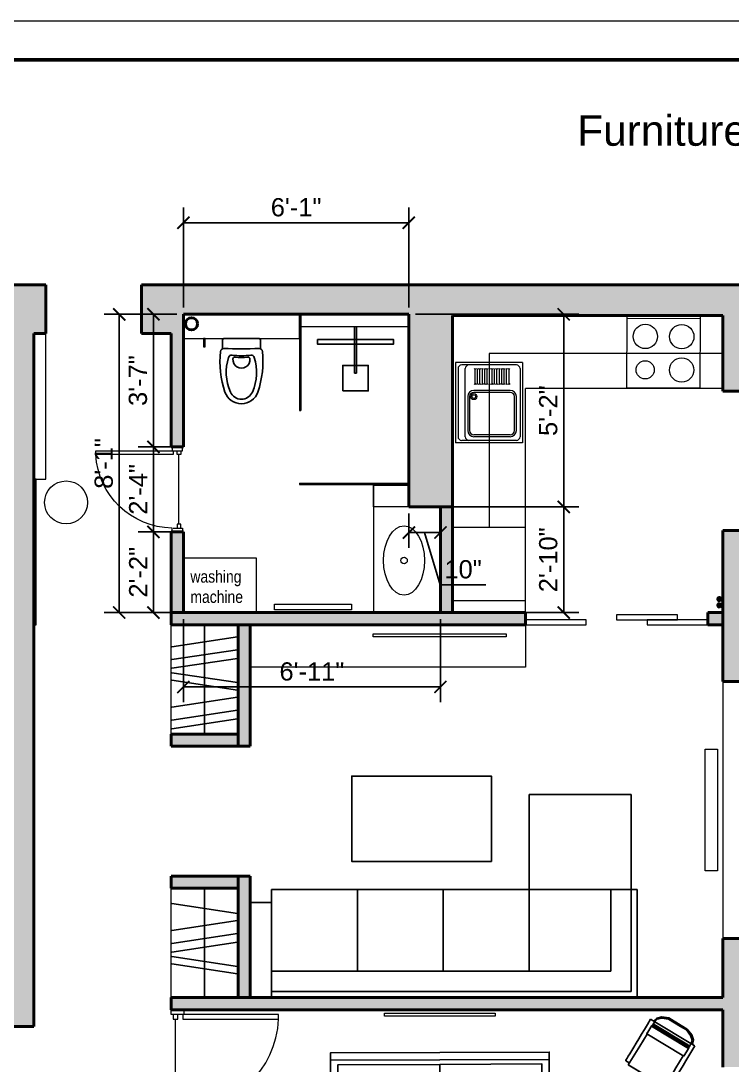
# Model space of a CAD drawing. Header units: millimetres. Extents: x -113694 to 67403, y -186630 to 63734.
# Drawn here: x -39083 to -33231, y -181643 to -173050 of the extents above; entities that cross this region are included whole.
import ezdxf

# ---------------------------------------------------------------- set-up
doc = ezdxf.new("R2010")
doc.units = ezdxf.units.MM
doc.header["$PDMODE"] = 3
doc.linetypes.add('ACAD_ISO03W100', pattern=[30, 12, -18])
for name, color, linetype, lineweight in [('0.5', 7, 'Continuous', 50), ('01 прерыпистая', 150, 'ACAD_ISO03W100', 20), ('DVERI', 11, 'Continuous', 13), ('LEST', 32, 'Continuous', 15), ('MEBLEA', 5, 'Continuous', 18), ('STEN', 7, 'Continuous', 40)]:
    doc.layers.add(name, color=color, linetype=linetype, lineweight=lineweight)
doc.layers.add('mebel', color=5, linetype='Continuous')
doc.layers.add('RAZMER', color=7, linetype='Continuous')
doc.styles.get("Standard").update_dxf_attribs({"font": 'arial.ttf'})
doc.dimstyles.new('Copy(2) of ISO-25', dxfattribs={"dimtxt": 150, "dimasz": 100, "dimexe": 125, "dimexo": 55, "dimgap": 50, "dimtad": 1, "dimdec": 0, "dimlfac": 0.03937, "dimlunit": 4, "dimtxsty": 'Standard', "dimblk": 'ARCHTICK', "dimcen": 200, "dimadec": 0, "dimazin": 0, "dimtfac": 1, "dimtdec": 0, "dimtmove": 1, "dimatfit": 3, "dimfxl": 1, "dimarcsym": 0})

# ---------------------------------------------------------------- blocks, each defined once
blk = doc.blocks.new('К')
at = {"layer": 'mebel'}
for p, q in [((2793.3, -707.9), (3093.3, -707.9)), ((2793.3, -1107.9), (2793.3, -707.9)), ((2793.3, -707.9), (3093.3, -707.9)), ((3093.3, -707.9), (3093.3, -1107.9)), ((3032.9, -1107.9), (1132.9, -1107.9)), ((1132.9, -1107.9), (1132.9, -2907.9)), ((3093.3, -1107.9), (2793.3, -1107.9)), ((3093.3, -1107.9), (2793.3, -1107.9)), ((3004.8, -1468.8), (2951.2, -1467.9)), ((2980.4, -1518.5), (3004.8, -1468.8)), ((2918.2, -1988.8), (2867.2, -1972.2)), ((2911.2, -1933.9), (2918.2, -1988.8)), ((2918.2, -2027.1), (2867.2, -2043.6)), ((2911.2, -2082), (2918.2, -2027.1)), ((3004.8, -2547.1), (2951.2, -2547.9)), ((2980.4, -2497.4), (3004.8, -2547.1)), ((2775.2, -2605.9), (2478, -2848.5)), ((2478, -2848.5), (2478, -2605.9)), ((2775.2, -2605.9), (2478, -2605.9)), ((1132.9, -2907.9), (3032.9, -2907.9)), ((2793.3, -2907.9), (3093.3, -2907.9)), ((2793.3, -3307.9), (2793.3, -2907.9)), ((2793.3, -2907.9), (3093.3, -2907.9)), ((3093.3, -2907.9), (3093.3, -3307.9)), ((3093.3, -3307.9), (2793.3, -3307.9))]:
    blk.add_line(p, q, dxfattribs=at)
for points in [[(1132.9, -2907.9), (1072.5, -2907.9), (1072.5, -1107.9), (1132.9, -1107.9)], [(3032.9, -2907.9), (3093.3, -2907.9), (3093.3, -1107.9), (3032.9, -1107.9)]]:
    blk.add_lwpolyline(points, close=True, dxfattribs=at)
for points in [[(2775.2, -1167.7), (2775.2, -2007.9), (1170.5, -2007.9), (1170.5, -1167.7), (2775.2, -1167.7)], [(2775.2, -2605.9), (2775.2, -2007.9), (1170.5, -2007.9), (1170.5, -2848.5), (2478, -2848.5)]]:
    blk.add_lwpolyline(points, dxfattribs=at)
for centre, start, end in [((2640.7, -2073.9), 62.87085, 78.61121), ((2307.8, -1624.2), 332.87085, 8.9344), ((2769.9, -1298.3), 270.44207, 278.21409), ((2769.9, -2717.5), 81.78591, 89.55793), ((2307.8, -2391.6), 351.0656, 27.12915), ((2640.7, -1942), 281.38879, 297.12915)]:
    blk.add_arc(centre, 680.9, start, end, dxfattribs=at)
blk = doc.blocks.new('*U298')
at = {"color": 132, "lineweight": 13}
for p, q in [((40.4, 53.3), (0, 53.3)), ((0, 53.3), (0, -53.3)), ((40.4, -43.6), (40.4, 53.3)), ((80.7, 16.9), (807, 16.9)), ((807, 37.1), (807, -3.2)), ((847.4, 37.1), (807, 37.1)), ((847.4, -3.2), (847.4, 37.1)), ((887.7, 53.3), (887.7, -53.3)), ((0, -53.3), (40.4, -53.3)), ((807, -3.2), (847.4, -3.2)), ((887.7, -53.3), (847.4, -53.3)), ((807, -850.6), (847.4, -850.6))]:
    blk.add_line(p, q, dxfattribs=at)
at = {"color": 132, "lineweight": 13, "extrusion": (0, 0, -1)}
for p, q in [((40.4, -3.2), (40.4, 37.1)), ((40.4, 37.1), (80.7, 37.1)), ((80.7, 37.1), (80.7, -3.2)), ((847.4, -53.3), (847.4, 53.3)), ((847.4, 53.3), (887.7, 53.3)), ((80.7, -3.2), (40.4, -3.2)), ((807, -43.6), (807, -850.6)), ((847.4, -43.6), (807, -43.6)), ((847.4, -850.6), (847.4, -43.6))]:
    blk.add_line(p, q, dxfattribs=at)
at = {"color": 132, "lineweight": 13}
blk.add_arc((849.3, -42.7), 809, 180.74978, 267.00362, dxfattribs=at)
blk = doc.blocks.new('m_62')
for p, q in [((-20.299363, 4.335547), (-24.12368, -12.513614)), ((-23.761814, 3.658938), (-21.992796, 4.925037)), ((-23.394215, 3.299642), (-21.807545, 4.445815)), ((-21.992796, 4.925037), (-20.127004, 5.137825)), ((-21.807545, 4.445815), (-20.244825, 4.618788)), ((-20.276588, 4.478812), (-20.308619, 4.337645)), ((-20.308619, 4.337645), (-20.286768, 4.332662)), ((-19.903665, 6.121826), (-20.276588, 4.478812)), ((-20.106518, 4.463124), (-18.4511, 4.086495)), ((-19.871604, 6.262994), (-19.903665, 6.121826)), ((-17.497611, 5.722857), (-19.871604, 6.262994)), ((-15.167945, 5.192828), (-17.497611, 5.722857)), ((-12.908619, 4.678774), (-15.167945, 5.192828)), ((-10.745632, 4.186654), (-12.908619, 4.678774)), ((-26.133573, -1.707077), (-25.478005, 1.160455)), ((-25.632298, -1.821136), (-25.007057, 0.954247)), ((-25.478005, 1.160455), (-23.761814, 3.658938)), ((-25.007057, 0.954247), (-23.394215, 3.299642)), ((-19.303566, 3.727436), (-22.972339, -12.436414)), ((-22.53794, -12.780619), (-18.763256, 3.849864)), ((-22.488576, -12.790489), (-18.709033, 3.861404)), ((-18.332082, 4.170895), (-22.277712, -13.212705)), ((-18.446558, 3.80168), (-22.226101, -12.850213)), ((-22.015237, -13.272428), (-18.069631, 4.111195)), ((-18.763256, 3.849864), (-19.303566, 3.727436)), ((-18.763256, 3.849864), (-18.714183, 3.838706)), ((-18.709033, 3.861404), (-18.446558, 3.80168)), ((-18.446558, 3.80168), (-18.417382, 3.795052)), ((-18.378001, -14.099979), (-14.432376, 3.283644)), ((-18.069631, 4.111195), (-18.332082, 4.170895)), ((-14.432376, 3.283644), (-18.069631, 4.111195)), ((-14.860838, 3.381109), (-14.804202, 3.368235)), ((-14.493459, 3.014588), (-8.815014, 1.722646)), ((-8.720141, 3.725815), (-10.745632, 4.186654)), ((-8.815014, 1.722646), (0, 0)), ((-6.869214, 3.304696), (-8.720141, 3.725815)), ((-5.212718, 2.927804), (-6.869214, 3.304696)), ((-5.212718, 2.927804), (-0.590282, 1.876116)), ((0, 0), (-3.94563, -17.383623)), ((-0.478708, 1.702285), (-0.822609, 0.187159)), ((-0.590282, 1.876116), (-0.478708, 1.702285)), ((0.022948, -0.005221), (0, 0)), ((-27.44075, -7.490015), (-26.133573, -1.707077)), ((-26.924434, -7.513949), (-25.632298, -1.821136)), ((-3.922683, -17.388844), (0.022948, -0.005221)), ((-0.059813, -0.38166), (-3.839355, -17.033577)), ((-3.816384, -17.038798), (-0.036841, -0.386882)), ((-0.036841, -0.386882), (-0.062352, -0.381064)), ((-0.062352, -0.381064), (-0.059813, -0.38166)), ((-0.059813, -0.38166), (-0.036841, -0.386882)), ((-27.44075, -7.490015), (-26.906567, -10.384226)), ((-26.926857, -7.500863), (-26.427173, -10.199451)), ((-26.906567, -10.384226), (-25.77998, -12.193441)), ((-26.427173, -10.199451), (-25.421047, -11.826253)), ((-25.77998, -12.193441), (-24.261331, -13.088727)), ((-25.421047, -11.826253), (-24.144363, -12.573433)), ((-24.571365, -14.454651), (-24.134349, -12.529325)), ((-24.134349, -12.529325), (-22.221386, -12.964559)), ((-24.12368, -12.513614), (-22.31909, -12.924194)), ((-22.31909, -12.924194), (-23.991429, -12.543702)), ((-23.991429, -12.543702), (-23.298096, -12.70144)), ((-22.972339, -12.436414), (-22.53794, -12.780619)), ((-22.53794, -12.780619), (-22.197365, -12.858128)), ((-22.488576, -12.790489), (-22.226101, -12.850213)), ((-22.197365, -12.856865), (-22.488576, -12.790489)), ((-22.226101, -12.850213), (-22.197365, -12.856865)), ((-22.197365, -14.994788), (-24.571365, -14.454651)), ((-22.277712, -13.212705), (-18.378001, -14.099979)), ((-19.8677, -15.524816), (-22.197365, -14.994788)), ((-17.60835, -16.038871), (-19.8677, -15.524816)), ((-18.378001, -14.099979), (-18.788427, -14.006591)), ((-18.321681, -13.851809), (-12.642336, -15.143967)), ((-15.445387, -16.530991), (-17.60835, -16.038871)), ((-13.419896, -16.99183), (-15.445387, -16.530991)), ((-11.568945, -17.412949), (-13.419896, -16.99183)), ((-12.642336, -15.143967), (-3.922683, -17.388844)), ((-3.841918, -17.032981), (-3.816384, -17.038798)), ((-9.912449, -17.789841), (-11.568945, -17.412949)), ((-8.470291, -18.117976), (-9.912449, -17.789841)), ((-7.270682, -18.390894), (-8.470291, -18.117976)), ((-6.334716, -18.603849), (-7.270682, -18.390894)), ((-5.671483, -18.754721), (-6.334716, -18.603849)), ((-5.290013, -18.841529), (-5.671483, -18.754721)), ((-5.114382, -18.733025), (-5.290013, -18.841529)), ((-4.765749, -17.197013), (-5.114382, -18.733025))]:
    blk.add_line(p, q)
blk = doc.blocks.new('WC_PLAN')
for p, q in [((0, 144.6), (0, -144.6)), ((83.3, 156.2), (11.7, 156.2)), ((83.3, -156.2), (11.7, -156.2))]:
    blk.add_line(p, q)
for centre, radius, start, end in [((108.2, 146.5), 26.7, 95.72756, 181.45303), ((185.1, -620.5), 797.6, 71.42741, 95.72756), ((11.7, 144.6), 11.7, 90, 180), ((-5667.7, 0), 5751, 358.54697, 1.45303), ((162.2, 80.6), 26.7, 107.68995, 188.45758), ((276.3, -277.1), 402.2, 66.06197, 107.68995), ((393.6, 0), 143, 288.57259, 71.42741), ((399.3, 0), 99, 293.93803, 66.06197), ((-379.8, 0), 521.2, 351.54242, 8.45758), ((168.4, 54.6), 15.6, 94.2036, 187.25196), ((-260.7, 0), 417, 352.74804, 7.25196), ((172.4, 0), 70.4, 265.7964, 94.2036), ((162.2, -80.6), 26.7, 171.54242, 252.31005), ((168.4, -54.6), 15.6, 172.74804, 265.7964), ((11.7, -144.6), 11.7, 180, 270), ((108.2, -146.5), 26.7, 178.54697, 264.27244), ((185.1, 620.5), 797.6, 264.27244, 288.57259), ((276.3, 277.1), 402.2, 252.31005, 293.93803)]:
    blk.add_arc(centre, radius, start, end)
blk = doc.blocks.new('COOKER')
at = {"linetype": 'Continuous'}
h = blk.add_hatch(dxfattribs=at)
h.set_pattern_fill('EMPTY_FILL', color=0, scale=1000000000.0, style=0)
h.set_pattern_definition([(0, (1000000000, 1000000000), (0, 1000000000), [0.01, -1000000000])])
h.paths.add_polyline_path([(-300, 0), (-300, -600), (300, -600), (300, 0)], flags=0)
at = {"layer": 'MEBLEA', "color": 0, "linetype": 'ByBlock'}
for p, q in [((-300, 0), (300, 0)), ((-300, -600), (-300, 0)), ((300, 0), (300, -600)), ((-300, -25), (300, -25)), ((300, -600), (-300, -600))]:
    blk.add_line(p, q, dxfattribs=at)
for centre, radius in [((-150, -175), 100), ((150, -175), 100), ((-150, -450), 75), ((150, -450), 100)]:
    blk.add_circle(centre, radius, dxfattribs=at)
blk = doc.blocks.new('*U301')
at = {"color": 132, "lineweight": 13}
for p, q in [((32.5, 43), (0, 43)), ((0, 43), (0, -43)), ((32.5, -35.1), (32.5, 43)), ((65.1, 13.7), (650.8, 13.7)), ((650.8, 29.9), (650.8, -2.6)), ((683.4, 29.9), (650.8, 29.9)), ((683.4, -2.6), (683.4, 29.9)), ((715.9, 43), (715.9, -43)), ((0, -43), (32.5, -43)), ((650.8, -2.6), (683.4, -2.6)), ((715.9, -43), (683.4, -43)), ((650.8, -686), (683.4, -686))]:
    blk.add_line(p, q, dxfattribs=at)
at = {"color": 132, "lineweight": 13, "extrusion": (0, 0, -1)}
for p, q in [((32.5, -2.6), (32.5, 29.9)), ((32.5, 29.9), (65.1, 29.9)), ((65.1, 29.9), (65.1, -2.6)), ((683.4, -43), (683.4, 43)), ((683.4, 43), (715.9, 43)), ((65.1, -2.6), (32.5, -2.6)), ((650.8, -35.1), (650.8, -686)), ((683.4, -35.1), (650.8, -35.1)), ((683.4, -686), (683.4, -35.1))]:
    blk.add_line(p, q, dxfattribs=at)
at = {"color": 132, "lineweight": 13}
blk.add_arc((684.9, -34.4), 652.4, 180.74978, 267.00362, dxfattribs=at)
blk = doc.blocks.new('_ArchTick')
at = {"color": 0, "linetype": 'ByBlock', "const_width": 0.15}
blk.add_lwpolyline([(-0.5, -0.5), (0.5, 0.5)], dxfattribs=at)
blk = doc.blocks.new('*D327')
at = {"layer": 'Defpoints', "color": 0, "ltscale": 3, "transparency": 16777216}
for p in [(-35890.8, -174711.3), (-37745.8, -175465), (-35890.8, -175465)]:
    blk.add_point(p, dxfattribs=at)
at = {"layer": 'RAZMER', "color": 0, "lineweight": -2, "ltscale": 3, "transparency": 16777216}
for p, q in [((-37745.8, -175410), (-37745.8, -174586.3)), ((-35890.8, -175410), (-35890.8, -174586.3)), ((-37745.8, -174711.3), (-35890.8, -174711.3))]:
    blk.add_line(p, q, dxfattribs=at)
at = {"layer": 'RAZMER', "color": 0, "lineweight": -2, "ltscale": 3, "transparency": 16777216, "xscale": 100, "yscale": 100, "zscale": 100, "rotation": 180}
blk.add_blockref('_ArchTick', (-37745.8, -174711.3), dxfattribs=at)
at = {"layer": 'RAZMER', "color": 0, "lineweight": -2, "ltscale": 3, "transparency": 16777216, "xscale": 100, "yscale": 100, "zscale": 100}
blk.add_blockref('_ArchTick', (-35890.8, -174711.3), dxfattribs=at)
at = {"layer": 'RAZMER', "color": 0, "ltscale": 3, "transparency": 16777216, "insert": (-36818.3, -174584.7), "char_height": 150, "attachment_point": 5}
blk.add_mtext('6\'-1"', dxfattribs=at)
blk = doc.blocks.new('*D328')
at = {"layer": 'Defpoints', "color": 0, "ltscale": 3, "transparency": 16777216}
for p in [(-35890.8, -175465), (-35890.8, -177050), (-34616.8, -177050)]:
    blk.add_point(p, dxfattribs=at)
at = {"layer": 'RAZMER', "color": 0, "lineweight": -2, "ltscale": 3, "transparency": 16777216}
for p, q in [((-35835.8, -175465), (-34491.8, -175465)), ((-34616.8, -175465), (-34616.8, -177050)), ((-35835.8, -177050), (-34491.8, -177050))]:
    blk.add_line(p, q, dxfattribs=at)
at = {"layer": 'RAZMER', "color": 0, "lineweight": -2, "ltscale": 3, "transparency": 16777216, "xscale": 100, "yscale": 100, "zscale": 100}
for p, rotation in [((-34616.8, -175465), 90), ((-34616.8, -177050), 270)]:
    blk.add_blockref('_ArchTick', p, dxfattribs=dict(at, rotation=rotation))
at = {"layer": 'RAZMER', "color": 0, "ltscale": 3, "transparency": 16777216, "insert": (-34743.3, -176257.5), "char_height": 150, "attachment_point": 5, "rotation": 90}
blk.add_mtext('5\'-2"', dxfattribs=at)
blk = doc.blocks.new('*D329')
at = {"layer": 'Defpoints', "color": 0, "ltscale": 3, "transparency": 16777216}
for p in [(-37745.8, -175465), (-38274, -177919), (-37745.8, -177919)]:
    blk.add_point(p, dxfattribs=at)
at = {"layer": 'RAZMER', "color": 0, "lineweight": -2, "ltscale": 3, "transparency": 16777216}
for p, q in [((-37800.8, -175465), (-38399, -175465)), ((-38274, -175465), (-38274, -177919)), ((-37800.8, -177919), (-38399, -177919))]:
    blk.add_line(p, q, dxfattribs=at)
at = {"layer": 'RAZMER', "color": 0, "lineweight": -2, "ltscale": 3, "transparency": 16777216, "xscale": 100, "yscale": 100, "zscale": 100}
for p, rotation in [((-38274, -175465), 90), ((-38274, -177919), 270)]:
    blk.add_blockref('_ArchTick', p, dxfattribs=dict(at, rotation=rotation))
at = {"layer": 'RAZMER', "color": 0, "ltscale": 3, "transparency": 16777216, "insert": (-38400.6, -176692), "char_height": 150, "attachment_point": 5, "rotation": 90}
blk.add_mtext('8\'-1"', dxfattribs=at)
blk = doc.blocks.new('*D330')
at = {"layer": 'Defpoints', "color": 0, "ltscale": 3, "transparency": 16777216}
for p in [(-37992.7, -175465), (-37745.8, -175465), (-37745.8, -176555.3)]:
    blk.add_point(p, dxfattribs=at)
at = {"layer": 'RAZMER', "color": 0, "lineweight": -2, "ltscale": 3, "transparency": 16777216}
for p, q in [((-37800.8, -175465), (-38117.7, -175465)), ((-37992.7, -176555.3), (-37992.7, -175465)), ((-37800.8, -176555.3), (-38117.7, -176555.3))]:
    blk.add_line(p, q, dxfattribs=at)
at = {"layer": 'RAZMER', "color": 0, "lineweight": -2, "ltscale": 3, "transparency": 16777216, "xscale": 100, "yscale": 100, "zscale": 100}
for p, rotation in [((-37992.7, -175465), 90), ((-37992.7, -176555.3), 270)]:
    blk.add_blockref('_ArchTick', p, dxfattribs=dict(at, rotation=rotation))
at = {"layer": 'RAZMER', "color": 0, "ltscale": 3, "transparency": 16777216, "insert": (-38119.4, -176010.1), "char_height": 150, "attachment_point": 5, "rotation": 90}
blk.add_mtext('3\'-7"', dxfattribs=at)
blk = doc.blocks.new('*D331')
at = {"layer": 'Defpoints', "color": 0, "ltscale": 3, "transparency": 16777216}
for p in [(-37745.8, -176555.3), (-37992.7, -177255.3), (-37745.8, -177255.3)]:
    blk.add_point(p, dxfattribs=at)
at = {"layer": 'RAZMER', "color": 0, "lineweight": -2, "ltscale": 3, "transparency": 16777216}
for p, q in [((-37800.8, -176555.3), (-38117.7, -176555.3)), ((-37992.7, -176555.3), (-37992.7, -177255.3)), ((-37800.8, -177255.3), (-38117.7, -177255.3))]:
    blk.add_line(p, q, dxfattribs=at)
at = {"layer": 'RAZMER', "color": 0, "lineweight": -2, "ltscale": 3, "transparency": 16777216, "xscale": 100, "yscale": 100, "zscale": 100}
for p, rotation in [((-37992.7, -176555.3), 90), ((-37992.7, -177255.3), 270)]:
    blk.add_blockref('_ArchTick', p, dxfattribs=dict(at, rotation=rotation))
at = {"layer": 'RAZMER', "color": 0, "ltscale": 3, "transparency": 16777216, "insert": (-38118, -176905.3), "char_height": 150, "attachment_point": 5, "rotation": 90}
blk.add_mtext('2\'-4"', dxfattribs=at)
blk = doc.blocks.new('*D332')
at = {"layer": 'Defpoints', "color": 0, "ltscale": 3, "transparency": 16777216}
for p in [(-37745.8, -177255.3), (-37992.7, -177919), (-37745.8, -177919)]:
    blk.add_point(p, dxfattribs=at)
at = {"layer": 'RAZMER', "color": 0, "lineweight": -2, "ltscale": 3, "transparency": 16777216}
for p, q in [((-37800.8, -177255.3), (-38117.7, -177255.3)), ((-37992.7, -177255.3), (-37992.7, -177919)), ((-37800.8, -177919), (-38117.7, -177919))]:
    blk.add_line(p, q, dxfattribs=at)
at = {"layer": 'RAZMER', "color": 0, "lineweight": -2, "ltscale": 3, "transparency": 16777216, "xscale": 100, "yscale": 100, "zscale": 100}
for p, rotation in [((-37992.7, -177255.3), 90), ((-37992.7, -177919), 270)]:
    blk.add_blockref('_ArchTick', p, dxfattribs=dict(at, rotation=rotation))
at = {"layer": 'RAZMER', "color": 0, "ltscale": 3, "transparency": 16777216, "insert": (-38118, -177587.1), "char_height": 150, "attachment_point": 5, "rotation": 90}
blk.add_mtext('2\'-2"', dxfattribs=at)
blk = doc.blocks.new('*D333')
at = {"layer": 'Defpoints', "color": 0, "ltscale": 3, "transparency": 16777216}
for p in [(-37745.8, -177919), (-35630.8, -177919), (-35630.8, -178531.1)]:
    blk.add_point(p, dxfattribs=at)
at = {"layer": 'RAZMER', "color": 0, "lineweight": -2, "ltscale": 3, "transparency": 16777216}
for p, q in [((-37745.8, -177974), (-37745.8, -178656.1)), ((-35630.8, -177974), (-35630.8, -178656.1)), ((-37745.8, -178531.1), (-35630.8, -178531.1))]:
    blk.add_line(p, q, dxfattribs=at)
at = {"layer": 'RAZMER', "color": 0, "lineweight": -2, "ltscale": 3, "transparency": 16777216, "xscale": 100, "yscale": 100, "zscale": 100, "rotation": 180}
blk.add_blockref('_ArchTick', (-37745.8, -178531.1), dxfattribs=at)
at = {"layer": 'RAZMER', "color": 0, "lineweight": -2, "ltscale": 3, "transparency": 16777216, "xscale": 100, "yscale": 100, "zscale": 100}
blk.add_blockref('_ArchTick', (-35630.8, -178531.1), dxfattribs=at)
at = {"layer": 'RAZMER', "color": 0, "ltscale": 3, "transparency": 16777216, "insert": (-36688.3, -178404.5), "char_height": 150, "attachment_point": 5}
blk.add_mtext('6\'-11"', dxfattribs=at)
blk = doc.blocks.new('*D334')
at = {"layer": 'Defpoints', "color": 0, "ltscale": 3, "transparency": 16777216}
for p in [(-35890.8, -177050), (-35630.8, -177050), (-35890.8, -177260.7)]:
    blk.add_point(p, dxfattribs=at)
at = {"layer": 'RAZMER', "color": 0, "lineweight": -2, "ltscale": 3, "transparency": 16777216}
for p, q in [((-35890.8, -177105), (-35890.8, -177385.7)), ((-35630.8, -177105), (-35630.8, -177385.7)), ((-35630.8, -177260.7), (-35890.8, -177260.7)), ((-35760.8, -177260.7), (-35631.9, -177690.5)), ((-35631.9, -177690.5), (-35257, -177690.5))]:
    blk.add_line(p, q, dxfattribs=at)
at = {"layer": 'RAZMER', "color": 0, "lineweight": -2, "ltscale": 3, "transparency": 16777216, "xscale": 100, "yscale": 100, "zscale": 100, "rotation": 180}
blk.add_blockref('_ArchTick', (-35890.8, -177260.7), dxfattribs=at)
at = {"layer": 'RAZMER', "color": 0, "lineweight": -2, "ltscale": 3, "transparency": 16777216, "xscale": 100, "yscale": 100, "zscale": 100}
blk.add_blockref('_ArchTick', (-35630.8, -177260.7), dxfattribs=at)
at = {"layer": 'RAZMER', "color": 0, "ltscale": 3, "transparency": 16777216, "insert": (-35444.4, -177563.9), "char_height": 150, "attachment_point": 5}
blk.add_mtext('10"', dxfattribs=at)
blk = doc.blocks.new('*D335')
at = {"layer": 'Defpoints', "color": 0, "ltscale": 3, "transparency": 16777216}
for p in [(-35630.8, -177050), (-35630.8, -177919), (-34616.8, -177919)]:
    blk.add_point(p, dxfattribs=at)
at = {"layer": 'RAZMER', "color": 0, "lineweight": -2, "ltscale": 3, "transparency": 16777216}
for p, q in [((-35575.8, -177050), (-34491.8, -177050)), ((-34616.8, -177050), (-34616.8, -177919)), ((-35575.8, -177919), (-34491.8, -177919))]:
    blk.add_line(p, q, dxfattribs=at)
at = {"layer": 'RAZMER', "color": 0, "lineweight": -2, "ltscale": 3, "transparency": 16777216, "xscale": 100, "yscale": 100, "zscale": 100}
for p, rotation in [((-34616.8, -177050), 90), ((-34616.8, -177919), 270)]:
    blk.add_blockref('_ArchTick', p, dxfattribs=dict(at, rotation=rotation))
at = {"layer": 'RAZMER', "color": 0, "ltscale": 3, "transparency": 16777216, "insert": (-34743.3, -177484.5), "char_height": 150, "attachment_point": 5, "rotation": 90}
blk.add_mtext('2\'-10"', dxfattribs=at)

msp = doc.modelspace()

# ---------------------------------------------------------------- hatches: boundary and pattern name
at = {"layer": 'mebel'}
h = msp.add_hatch(color=256, dxfattribs=at)
h.set_gradient(color1=(147, 149, 152), color2=(147, 149, 152), tint=1)
h.paths.add_polyline_path([(-33005.8, -182978), (-33305.8, -182978), (-33305.8, -183560), (-35627.3, -183560), (-36527.3, -183563.8), (-36928.2, -183565.6), (-36928.2, -183565.2), (-36940.8, -183560), (-37948.8, -183560), (-38376.8, -183560), (-38976.8, -183560), (-38976.8, -182055), (-39276.8, -182055), (-39276.8, -183555), (-39761.8, -183555), (-44757.8, -183555), (-44757.8, -183181.7), (-44757.8, -183100), (-45057.8, -183100), (-45057.8, -183855), (-33005.8, -183855)])
h.paths.add_polyline_path([(-38976.8, -175622), (-38876.8, -175622), (-38876.8, -175222), (-39276.8, -175222), (-39276.8, -181025), (-42449.7, -181025), (-42449.7, -181325), (-40768.3, -181325), (-38976.8, -181325)])
h.paths.add_polyline_path([(-42449.7, -181025), (-45057.8, -181025), (-45057.8, -181780), (-44757.8, -181780), (-44757.8, -181325), (-42449.7, -181325)])
h.paths.add_polyline_path([(-33005.8, -175222), (-38091.8, -175222), (-38091.8, -175622), (-37845.8, -175622), (-37845.8, -176555.3), (-37745.8, -176555.3), (-37745.8, -175465), (-35890.8, -175465), (-35890.8, -177050), (-35530.8, -177050), (-35530.8, -175474), (-34094.4, -175474), (-34094.4, -175471.5), (-33495.7, -175474), (-33305.8, -175474), (-33305.8, -176098), (-33005.8, -176098)])
h.paths.add_polyline_path([(-37745.8, -177469), (-37745.8, -177255.3), (-37829.8, -177255.3), (-37845.8, -177255.3), (-37845.8, -177919), (-37745.8, -177919)])
h.paths.add_polyline_path([(-34930.8, -177919), (-37845.8, -177919), (-37845.8, -178019), (-37295.8, -178019), (-34930.8, -178019), (-34930.8, -177979)])
h.paths.add_polyline_path([(-37195.8, -178019), (-37295.8, -178019), (-37295.8, -178919), (-37295.8, -179019), (-37195.8, -179019)])
h.paths.add_polyline_path([(-35530.8, -177050), (-35630.8, -177050), (-35630.8, -177919), (-35530.8, -177919)])
h.paths.add_polyline_path([(-37295.8, -178919), (-37845.8, -178919), (-37845.8, -179019), (-37295.8, -179019)])
h.paths.add_polyline_path([(-37295.8, -180087), (-37845.8, -180087), (-37845.8, -180187), (-37295.8, -180187)])
h.paths.add_polyline_path([(-37195.8, -180087), (-37295.8, -180087), (-37295.8, -180187), (-37295.8, -181087), (-37195.8, -181087)])
h.paths.add_polyline_path([(-33005.8, -180600), (-33305.8, -180600), (-33305.8, -181087), (-37845.8, -181087), (-37845.8, -181187), (-33305.8, -181187), (-33305.8, -181659), (-33005.8, -181659)])
h.paths.add_polyline_path([(-33305.8, -177919), (-33430.8, -177919), (-33430.8, -178019), (-33305.8, -178019)])
h.paths.add_polyline_path([(-33005.8, -177243), (-33305.8, -177243), (-33305.8, -178019), (-33305.8, -178486), (-33005.8, -178486)])
h.paths.add_polyline_path([(-31822.8, -178154), (-33005.8, -178154), (-33005.8, -178386), (-31822.8, -178386)])
h.paths.add_polyline_path([(-30091.8, -175509), (-33005.8, -175509), (-33005.8, -175709), (-30291.8, -175709), (-30291.8, -176179), (-30091.8, -176179)])
h.paths.add_polyline_path([(-30091.8, -177886), (-30291.8, -177886), (-30291.8, -178154), (-31016.8, -178154), (-31016.8, -178406.1), (-30291.8, -178406.1), (-30291.8, -178725.1), (-30091.8, -178725.1)])
h.paths.add_polyline_path([(-30091.8, -180477.1), (-30291.8, -180477.1), (-30291.8, -181277.1), (-30091.8, -181277.1)])
h.paths.add_polyline_path([(-30091.8, -183070.1), (-30291.8, -183070.1), (-30291.8, -183462.1), (-33005.8, -183462.1), (-33005.8, -183662.1), (-30091.8, -183662.1)])
h.paths.add_polyline_path([(-32708.8, -181290), (-33005.8, -181290), (-33005.8, -181582), (-32708.8, -181582)])
h.paths.add_polyline_path([(-37745.8, -182055), (-38976.8, -182055), (-38976.8, -182155), (-38815.6, -182155), (-37745.8, -182155)])

# ---------------------------------------------------------------- linework, layer by layer
at = {"layer": '0.5', "linetype": 'ByBlock', "lineweight": 50}
msp.add_lwpolyline([(-46261, -173370.3), (-28855, -173370.3), (-28855, -186168.8), (-46261, -186168.8), (-46261, -173370.3)], dxfattribs=at)
at = {"layer": '01 прерыпистая', "color": 7, "linetype": 'ByBlock', "ltscale": 5, "true_color": 0xffffff}
msp.add_lwpolyline([(-47540.8, -173050.3), (-28535, -173050.3), (-28535, -186488.8), (-47540.8, -186488.8), (-47540.8, -173050.3)], dxfattribs=at)
at = {"layer": 'LEST'}
msp.add_line((-33305.8, -178486), (-33305.8, -180600), dxfattribs=at)
at = {"layer": 'mebel'}
for p, q in [((-36337, -175949.5), (-36337, -175565)), ((-36322, -175565), (-36322, -175949.5)), ((-36322, -175949.5), (-36337, -175949.5)), ((-37570.8, -178019), (-37570.8, -178919)), ((-37840.8, -178200.5), (-37300.8, -178118.5)), ((-37840.8, -178306.5), (-37300.8, -178224.5)), ((-37840.8, -178377.9), (-37300.8, -178295.9)), ((-37840.8, -178413.8), (-37300.8, -178495.8)), ((-37840.8, -178474.7), (-37300.8, -178556.7)), ((-37840.8, -178697.2), (-37300.8, -178615.2)), ((-37840.8, -178803.2), (-37300.8, -178721.2)), ((-37840.8, -178874.7), (-37300.8, -178792.7)), ((-34060.9, -180197), (-34060.9, -179417.2)), ((-37570.8, -180187), (-37570.8, -181087)), ((-37020.9, -180197), (-34228.8, -180197)), ((-34900.9, -180197), (-37020.9, -180197)), ((-36314.2, -180197), (-36314.2, -180869.1)), ((-35607.6, -180197), (-35607.6, -180869.1)), ((-37840.8, -180313.1), (-37300.8, -180395.1)), ((-37840.8, -180535.6), (-37300.8, -180453.6)), ((-37840.8, -180641.6), (-37300.8, -180559.6)), ((-37840.8, -180713.1), (-37300.8, -180631.1)), ((-37840.8, -180749), (-37300.8, -180831)), ((-37840.8, -180809.9), (-37300.8, -180891.9))]:
    msp.add_line(p, q, dxfattribs=at)
at = {"layer": 'mebel', "linetype": 'Continuous', "lineweight": 13}
msp.add_lwpolyline([(-37581.7, -175665), (-37581.7, -175733.6), (-37565.6, -175733.6), (-37565.6, -175665)], close=True, dxfattribs=at)
at = {"layer": 'mebel'}
for points in [[(-36642.9, -175673.3), (-36016.2, -175673.3), (-36016.2, -175709.7), (-36642.9, -175709.7)], [(-36434.1, -176094.9), (-36434.1, -175885.8), (-36225, -175885.8), (-36225, -176094.9)], [(-35211.6, -179967.3), (-36360.8, -179967.3), (-36360.8, -179264), (-35211.6, -179264)]]:
    msp.add_lwpolyline(points, close=True, dxfattribs=at)
for points in [[(-34060.9, -179417.2), (-34900.9, -179417.2)], [(-34900.9, -179417.2), (-34900.9, -180869.1)], [(-37020.9, -180197), (-37020.9, -181087)], [(-34228.8, -180869.1), (-34228.8, -180197)], [(-34010.9, -180197), (-34228.8, -180197)], [(-34060.9, -181037), (-34060.9, -180197)], [(-34010.9, -180197), (-34010.9, -181087)], [(-37020.9, -180304), (-37190.9, -180304)], [(-37190.9, -180304), (-37190.9, -181087)], [(-34228.8, -180869.1), (-37020.9, -180869.1)], [(-34060.9, -181037), (-37020.9, -181037)], [(-34010.9, -181087), (-37190.9, -181087)]]:
    msp.add_lwpolyline(points, dxfattribs=at)
at = {"layer": 'MEBLEA'}
for p, q in [((-36790.8, -175465), (-36790.8, -176255)), ((-36790.8, -175665), (-36790.8, -175465)), ((-36780.8, -175465), (-36780.8, -176255)), ((-36768.3, -175465), (-35890.8, -175465)), ((-36790.8, -175565), (-35890.8, -175565)), ((-36337, -175565), (-36322, -175565)), ((-37745.8, -175665), (-36790.8, -175665)), ((-33305.8, -175786), (-35230.8, -175786)), ((-35230.8, -175786), (-35230.8, -177219)), ((-35506, -175861.5), (-35506, -176521.9)), ((-34956, -175861.5), (-35506, -175861.5)), ((-35006, -175881.5), (-35456, -175881.5)), ((-34956, -175861.5), (-34956, -176521.9)), ((-35486, -175911.5), (-35486, -176471.9)), ((-35426, -176471.9), (-35426, -175911.5)), ((-35353.5, -175911.5), (-35346, -175919)), ((-35346, -175919), (-35338.5, -175911.5)), ((-35346, -176034.4), (-35346, -175919)), ((-35333.5, -175911.5), (-35326, -175919)), ((-35326, -175919), (-35318.5, -175911.5)), ((-35326, -176034.4), (-35326, -175919)), ((-35313.5, -175911.5), (-35306, -175919)), ((-35306, -175919), (-35298.5, -175911.5)), ((-35306, -176034.4), (-35306, -175919)), ((-35293.5, -175911.5), (-35286, -175919)), ((-35286, -175919), (-35278.5, -175911.5)), ((-35286, -176034.4), (-35286, -175919)), ((-35273.5, -175911.5), (-35266, -175919)), ((-35266, -175919), (-35258.5, -175911.5)), ((-35266, -176034.4), (-35266, -175919)), ((-35253.5, -175911.5), (-35246, -175919)), ((-35246, -175919), (-35238.5, -175911.5)), ((-35246, -176034.4), (-35246, -175919)), ((-35233.5, -175911.5), (-35226, -175919)), ((-35226, -175919), (-35218.5, -175911.5)), ((-35226, -176034.4), (-35226, -175919)), ((-35213.5, -175911.5), (-35206, -175919)), ((-35206, -175919), (-35198.5, -175911.5)), ((-35206, -176034.4), (-35206, -175919)), ((-35193.5, -175911.5), (-35186, -175919)), ((-35186, -175919), (-35178.5, -175911.5)), ((-35186, -176034.4), (-35186, -175919)), ((-35173.5, -175911.5), (-35166, -175919)), ((-35166, -175919), (-35158.5, -175911.5)), ((-35166, -176034.4), (-35166, -175919)), ((-35153.5, -175911.5), (-35146, -175919)), ((-35146, -175919), (-35138.5, -175911.5)), ((-35146, -176034.4), (-35146, -175919)), ((-35133.5, -175911.5), (-35126, -175919)), ((-35126, -175919), (-35118.5, -175911.5)), ((-35126, -176034.4), (-35126, -175919)), ((-35113.5, -175911.5), (-35106, -175919)), ((-35106, -175919), (-35098.5, -175911.5)), ((-35106, -176034.4), (-35106, -175919)), ((-35093.5, -175911.5), (-35086, -175919)), ((-35086, -175919), (-35078.5, -175911.5)), ((-35086, -176034.4), (-35086, -175919)), ((-35073.5, -175911.5), (-35066, -175919)), ((-35066, -175919), (-35058.5, -175911.5)), ((-35066, -176034.4), (-35066, -175919)), ((-34976, -175911.5), (-34976, -176471.9)), ((-35346, -176034.4), (-35353.5, -176041.9)), ((-35346, -176034.4), (-35338.5, -176041.9)), ((-35326, -176034.4), (-35333.5, -176041.9)), ((-35326, -176034.4), (-35318.5, -176041.9)), ((-35306, -176034.4), (-35313.5, -176041.9)), ((-35306, -176034.4), (-35298.5, -176041.9)), ((-35286, -176034.4), (-35293.5, -176041.9)), ((-35286, -176034.4), (-35278.5, -176041.9)), ((-35266, -176034.4), (-35273.5, -176041.9)), ((-35266, -176034.4), (-35258.5, -176041.9)), ((-35246, -176034.4), (-35253.5, -176041.9)), ((-35246, -176034.4), (-35238.5, -176041.9)), ((-35226, -176034.4), (-35233.5, -176041.9)), ((-35226, -176034.4), (-35218.5, -176041.9)), ((-35206, -176034.4), (-35213.5, -176041.9)), ((-35206, -176034.4), (-35198.5, -176041.9)), ((-35186, -176034.4), (-35193.5, -176041.9)), ((-35186, -176034.4), (-35178.5, -176041.9)), ((-35166, -176034.4), (-35173.5, -176041.9)), ((-35166, -176034.4), (-35158.5, -176041.9)), ((-35146, -176034.4), (-35153.5, -176041.9)), ((-35146, -176034.4), (-35138.5, -176041.9)), ((-35126, -176034.4), (-35133.5, -176041.9)), ((-35126, -176034.4), (-35118.5, -176041.9)), ((-35106, -176034.4), (-35113.5, -176041.9)), ((-35106, -176034.4), (-35098.5, -176041.9)), ((-35086, -176034.4), (-35093.5, -176041.9)), ((-35086, -176034.4), (-35078.5, -176041.9)), ((-35066, -176034.4), (-35073.5, -176041.9)), ((-35066, -176034.4), (-35058.5, -176041.9)), ((-35406, -176141.9), (-35406, -176421.9)), ((-35391, -176141.9), (-35391, -176421.9)), ((-35056, -176091.9), (-35356, -176091.9)), ((-35056, -176106.9), (-35356, -176106.9)), ((-35021, -176421.9), (-35021, -176141.9)), ((-35006, -176421.9), (-35006, -176141.9)), ((-33305.8, -176074), (-34930.8, -176074)), ((-34930.8, -177919), (-34930.8, -176074)), ((-36790.8, -176255), (-36780.8, -176255)), ((-35056, -176456.9), (-35356, -176456.9)), ((-35056, -176471.9), (-35356, -176471.9)), ((-34956, -176521.9), (-35506, -176521.9)), ((-35006, -176501.9), (-35456, -176501.9)), ((-36790.8, -176855), (-35890.8, -176855)), ((-36790.8, -176855), (-36790.8, -176865)), ((-36790.8, -176865), (-35890.8, -176865)), ((-36180.8, -176865), (-36180.8, -177919))]:
    msp.add_line(p, q, dxfattribs=at)
for points in [[(-38976.8, -176822), (-38876.8, -176822), (-38876.8, -175622), (-38976.8, -175622), (-38976.8, -176822)], [(-38976.8, -176822), (-38976.8, -178019), (-38956.8, -178019), (-38956.8, -176822), (-38976.8, -176822)], [(-37745.8, -177469), (-37145.8, -177469), (-37145.8, -177919), (-37745.8, -177919), (-37745.8, -177469)], [(-34180.8, -177979), (-33680.8, -177979), (-33680.8, -177939), (-34180.8, -177939), (-34180.8, -177979)], [(-34930.8, -178019), (-34430.8, -178019), (-34430.8, -177979), (-34930.8, -177979), (-34930.8, -178019)], [(-33930.8, -178019), (-33430.8, -178019), (-33430.8, -177979), (-33930.8, -177979), (-33930.8, -178019)], [(-33452.2, -179043), (-33352.2, -179043), (-33352.2, -180043), (-33452.2, -180043), (-33452.2, -179043)]]:
    msp.add_lwpolyline(points, dxfattribs=at)
for points in [[(-36180.8, -176865), (-35890.8, -176865), (-35890.8, -177050), (-36180.8, -177050)], [(-35530.8, -177819), (-34930.8, -177819), (-34930.8, -177219), (-35530.8, -177219)], [(-36995.4, -177848.7), (-36362.3, -177848.7), (-36362.3, -177896.7), (-36995.4, -177896.7)], [(-37845.8, -178019), (-37295.8, -178019), (-37295.8, -178919), (-37845.8, -178919)], [(-37195.8, -178019), (-34930.8, -178019), (-34930.8, -178369), (-37195.8, -178369)], [(-36184.6, -178094.1), (-35088.8, -178094.1), (-35088.8, -178118.9), (-36184.6, -178118.9)], [(-37845.8, -180187), (-37295.8, -180187), (-37295.8, -181087), (-37845.8, -181087)], [(-36090.7, -181215.2), (-35180.5, -181215.2), (-35180.5, -181240), (-36090.7, -181240)]]:
    msp.add_lwpolyline(points, close=True, dxfattribs=at)
for centre, radius in [((-35356, -176141.9), 25), ((-35356, -176141.9), 15), ((-38711.2, -177012.4), 176.3), ((-35930.1, -177490.6), 26.3)]:
    msp.add_circle(centre, radius, dxfattribs=at)
for centre, radius, start, end in [((-35456, -175911.5), 30, 90, 180), ((-35396, -175911.5), 30, 90, 180), ((-35006, -175911.5), 30, 0, 90), ((-35356, -176141.9), 50, 90, 180), ((-35356, -176141.9), 35, 90, 180), ((-35056, -176141.9), 50, 0, 90), ((-35056, -176141.9), 35, 0, 90), ((-35456, -176471.9), 30, 180, 270), ((-35396, -176471.9), 30, 180, 270), ((-35356, -176421.9), 50, 180, 270), ((-35356, -176421.9), 35, 180, 270), ((-35056, -176421.9), 50, 270, 0), ((-35056, -176421.9), 35, 270, 0), ((-35006, -176471.9), 30, 270, 0)]:
    msp.add_arc(centre, radius, start, end, dxfattribs=at)
msp.add_ellipse((-35930.1, -177490.6), major_axis=(0, -284.5), ratio=0.592971, dxfattribs=at)
at = {"layer": 'STEN'}
for p, q in [((-38876.8, -175222), (-39276.8, -175222)), ((-38876.8, -175222), (-38876.8, -175622)), ((-38091.8, -175222), (-38091.8, -175622)), ((-38091.8, -175222), (-33005.8, -175222)), ((-37745.8, -176555.3), (-37745.8, -175465)), ((-37745.8, -175465), (-35890.8, -175465)), ((-35890.8, -175465), (-35890.8, -177050)), ((-33305.8, -175474), (-35530.8, -175474)), ((-35530.8, -175474), (-35530.8, -177050)), ((-33305.8, -176098), (-33305.8, -175474)), ((-38876.8, -175622), (-38976.8, -175622)), ((-38976.8, -175622), (-38976.8, -181325)), ((-38091.8, -175622), (-37845.8, -175622)), ((-37845.8, -175622), (-37845.8, -176555.3)), ((-33305.8, -176098), (-33005.8, -176098)), ((-37845.8, -176555.3), (-37745.8, -176555.3)), ((-35890.8, -176865), (-36180.8, -176865)), ((-35890.8, -177050), (-35530.8, -177050)), ((-35630.8, -177050), (-35630.8, -177919)), ((-35530.8, -177050), (-35530.8, -177919)), ((-37845.8, -177255.3), (-37845.8, -177919)), ((-37845.8, -177255.3), (-37745.8, -177255.3)), ((-37745.8, -177255.3), (-37745.8, -177919)), ((-33305.8, -178019), (-33305.8, -177243)), ((-33305.8, -177243), (-33005.8, -177243)), ((-37845.8, -177919), (-34930.8, -177919)), ((-37845.8, -177919), (-37845.8, -178019)), ((-34930.8, -177919), (-34930.8, -178019)), ((-33430.8, -177919), (-33430.8, -178019)), ((-33430.8, -177919), (-33305.8, -177919)), ((-34930.8, -178019), (-37845.8, -178019)), ((-37295.8, -178019), (-37295.8, -179019)), ((-37195.8, -178019), (-37195.8, -179019)), ((-33430.8, -178019), (-33305.8, -178019)), ((-33305.8, -178019), (-33305.8, -178486)), ((-33305.8, -178486), (-33005.8, -178486)), ((-37295.8, -178919), (-37845.8, -178919)), ((-37845.8, -178919), (-37845.8, -179019)), ((-37195.8, -179019), (-37845.8, -179019)), ((-37195.8, -180087), (-37845.8, -180087)), ((-37845.8, -180087), (-37845.8, -180187)), ((-37295.8, -180087), (-37295.8, -181087)), ((-37195.8, -180087), (-37195.8, -181087)), ((-37295.8, -180187), (-37845.8, -180187)), ((-33305.8, -180600), (-33005.8, -180600)), ((-33305.8, -180600), (-33305.8, -181087)), ((-33305.8, -181087), (-37845.8, -181087)), ((-37845.8, -181087), (-37845.8, -181187)), ((-33305.8, -181187), (-37845.8, -181187)), ((-33305.8, -181187), (-33305.8, -181659)), ((-38976.8, -181325), (-44757.8, -181325))]:
    msp.add_line(p, q, dxfattribs=at)
for centre, radius in [((-37678.5, -175543), 50), ((-33335.1, -177808.3), 14), ((-33335.1, -177859.4), 14)]:
    msp.add_circle(centre, radius, dxfattribs=at)

# ---------------------------------------------------------------- block references
at = {"layer": 'DVERI', "yscale": 0.9777777777397442, "zscale": 0.9777777777397442}
for name, p, xscale, rotation in [('*U301', (-37795.8, -177255.3), -0.9777777777397442, 270), ('*U298', (-37793.7, -182055), 0.9777777777397442, 90.00000000000001)]:
    msp.add_blockref(name, p, dxfattribs=dict(at, xscale=xscale, rotation=rotation))
at = {"layer": 'mebel', "rotation": 359.7662935609026}
msp.add_blockref('COOKER', (-33794.4, -175472.7), dxfattribs=at)
at = {"layer": 'mebel', "linetype": 'Continuous', "lineweight": 13, "xscale": -1, "rotation": 90}
msp.add_blockref('WC_PLAN', (-37268.3, -175665), dxfattribs=at)
at = {"layer": 'mebel', "xscale": 20, "yscale": 20, "zscale": 20, "rotation": 251.7832289510326}
msp.add_blockref('m_62', (-33780.9, -181823.1), dxfattribs=at)
at = {"layer": 'MEBLEA', "rotation": 270.2474193365086}
msp.add_blockref('К', (-33632.7, -180458), dxfattribs=at)

# ---------------------------------------------------------------- texts
msp.add_text('Furniture layout plan Option 3', height=250).set_placement((-34505.4, -174077.8))
at = {"layer": 'mebel', "linetype": 'Continuous', "lineweight": 13, "insert": (-37688.2, -177572.8), "char_height": 100, "attachment_point": 1}
msp.add_mtext_dynamic_manual_height_columns('{\\fArial Narrow|b0|i0|c0|p34;washing\\Pmachine}', width=2930.267, gutter_width=12.5, heights=[0], dxfattribs=at)

# ---------------------------------------------------------------- dimensions: what is measured, and where the dimension line sits
at = {"layer": 'RAZMER', "ltscale": 3}
for base, p1, p2, picture, middle in [((-35890.8, -174711.3), (-37745.8, -175465), (-35890.8, -175465), '*D327', (-36818.3, -174584.7)), ((-35890.8, -177260.7), (-35630.8, -177050), (-35890.8, -177050), '*D334', (-35581.9, -177563.9)), ((-35630.8, -178531.1), (-37745.8, -177919), (-35630.8, -177919), '*D333', (-36688.3, -178404.5))]:
    dim = msp.add_linear_dim(base=base, p1=p1, p2=p2, dimstyle='Copy(2) of ISO-25', dxfattribs=at)
    dim.commit()
    dim.dimension.update_dxf_attribs({"geometry": picture, "text_midpoint": middle})
for base, p1, p2, picture, middle in [((-38274, -177919), (-37745.8, -175465), (-37745.8, -177919), '*D329', (-38400.6, -176692)), ((-37992.7, -175465), (-37745.8, -176555.3), (-37745.8, -175465), '*D330', (-38119.4, -176010.1)), ((-34616.8, -177050), (-35890.8, -175465), (-35890.8, -177050), '*D328', (-34743.3, -176257.5)), ((-37992.7, -177255.3), (-37745.8, -176555.3), (-37745.8, -177255.3), '*D331', (-38118, -176905.3)), ((-34616.8, -177919), (-35630.8, -177050), (-35630.8, -177919), '*D335', (-34743.3, -177484.5)), ((-37992.7, -177919), (-37745.8, -177255.3), (-37745.8, -177919), '*D332', (-38118, -177587.1))]:
    dim = msp.add_linear_dim(base=base, p1=p1, p2=p2, angle=90, dimstyle='Copy(2) of ISO-25', dxfattribs=at)
    dim.commit()
    dim.dimension.update_dxf_attribs({"geometry": picture, "text_midpoint": middle})

doc.saveas('drawing.dxf')
